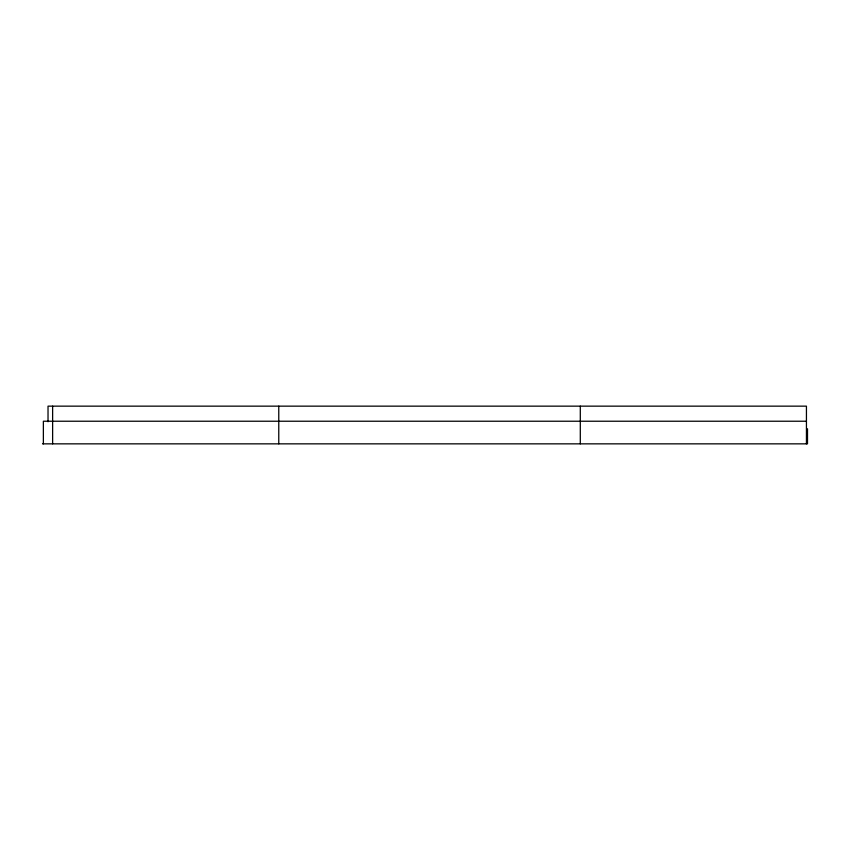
<?xml version="1.0" encoding="UTF-8"?>
<svg xmlns="http://www.w3.org/2000/svg" width="850" height="850" viewBox="0 0 850 850"><rect width="100%" height="100%" fill="white"/><g stroke="black" fill="none" stroke-linecap="round" stroke-linejoin="round"><path stroke-width="1.27" d="M806.438 421.228L43.371 421.228L43.371 443.849M42.5 443.849L807.5 443.849L807.5 428.772M806.438 443.849L806.438 406.151L48.025 406.151L48.025 421.749M580.295 406.151L580.295 443.849M278.768 406.151L278.768 443.849M52.626 406.151L52.626 443.849"/></g></svg>
